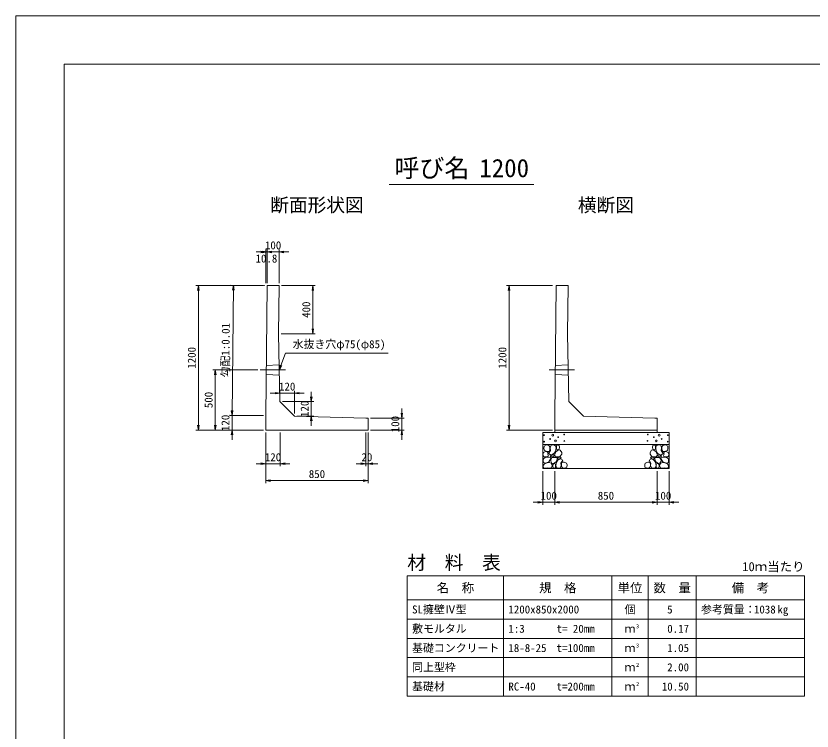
# Model space of a CAD drawing. Units: millimetres at full size, sheet at 1:20. Extents: x 0 to 16820, y 0 to 11880.
# Drawn here: x 0 to 6612, y 5940 to 11880 of the extents above; entities that cross this region are included whole.
import ezdxf
from ezdxf.enums import TextEntityAlignment as Align

# ---------------------------------------------------------------- set-up
doc = ezdxf.new("R2010")
doc.units = ezdxf.units.MM
doc.header["$LTSCALE"] = 20
doc.linetypes.add('CHAIN', pattern=[18.5, 12, -1.5, 3.5, -1.5])
doc.linetypes.add('DASHED_SPACED', pattern=[12, 6, -6])
for name, color, linetype, lineweight in [('D-BMK', 2, 'CHAIN', 13), ('D-DCR-HCHn', 4, 'Continuous', 9), ('D-MTR-FRAM', 7, 'Continuous', 13), ('D-MTR-LINE', 7, 'Continuous', 13), ('D-STR-DIM', 7, 'Continuous', 13), ('D-STR-STRn', 1, 'Continuous', 13), ('D-STR-TXT', 7, 'Continuous', 13), ('D-TTL', 2, 'Continuous', 13), ('D-TTL-TXT', 7, 'Continuous', 13)]:
    doc.layers.add(name, color=color, linetype=linetype, lineweight=lineweight)
doc.layers.add('D-MTR', color=7, linetype='Continuous')
doc.layers.add('D-MTR-TXT', color=7, linetype='Continuous')
doc.styles.add('ＭＳ ゴシック', font='')
doc.styles.get('ＭＳ ゴシック').set_extended_font_data('MS Gothic')

# ---------------------------------------------------------------- blocks, each defined once
blk = doc.blocks.new('open_arrow')
at = {"color": 0, "linetype": 'Continuous', "lineweight": -2}
blk.add_lwpolyline([(7.5, 1.25), (0, 0), (7.5, -1.25)], dxfattribs=at)

msp = doc.modelspace()

# ---------------------------------------------------------------- linework, layer by layer
at = {"layer": 'D-BMK'}
for p, q in [((2028.8, 8940), (2237.63, 8940)), ((4428.8, 8940), (4637.63, 8940))]:
    msp.add_line(p, q, dxfattribs=at)
at = {"layer": 'D-DCR-HCHn'}
for points in [[(4426.2, 8311.59), (4405.4, 8316.22), (4386.9, 8306.97), (4384.59, 8286.17), (4389.21, 8269.99), (4412.33, 8263.05), (4428.51, 8263.05), (4435.44, 8274.61), (4435.44, 8300.04)], [(4444.69, 8313.91), (4437.76, 8293.1), (4440.07, 8269.99), (4423.89, 8244.56), (4444.69, 8233), (4467.8, 8244.56), (4481.67, 8263.05), (4486.3, 8293.1), (4481.67, 8309.28), (4467.8, 8316.22)], [(4483.98, 8258.43), (4472.43, 8230.69), (4481.67, 8219.14), (4509.41, 8219.14), (4520.97, 8223.76), (4532.53, 8239.94), (4532.53, 8253.81), (4520.97, 8272.3), (4507.1, 8274.61)], [(4488.61, 8309.28), (4488.61, 8281.55), (4500.16, 8274.61), (4511.72, 8281.55), (4514.03, 8297.73), (4511.72, 8311.59), (4495.54, 8316.22)], [(5316.02, 8258.43), (5327.57, 8230.69), (5318.33, 8219.14), (5290.59, 8219.14), (5279.03, 8223.76), (5267.47, 8239.94), (5267.47, 8253.81), (5279.03, 8272.3), (5292.9, 8274.61)], [(5311.39, 8309.28), (5311.39, 8281.55), (5299.84, 8274.61), (5288.28, 8281.55), (5285.97, 8297.73), (5288.28, 8311.59), (5304.46, 8316.22)], [(5355.31, 8313.91), (5362.24, 8293.1), (5359.93, 8269.99), (5376.11, 8244.56), (5355.31, 8233), (5332.2, 8244.56), (5318.33, 8263.05), (5313.7, 8293.1), (5318.33, 8309.28), (5332.2, 8316.22)], [(5373.8, 8311.59), (5394.6, 8316.22), (5413.1, 8306.97), (5415.41, 8286.17), (5410.79, 8269.99), (5387.67, 8263.05), (5371.49, 8263.05), (5364.56, 8274.61), (5364.56, 8300.04)], [(4382.28, 8253.81), (4375.35, 8233), (4384.59, 8219.14), (4407.71, 8216.82), (4423.49, 8223.6), (4416.95, 8239.94), (4421.58, 8249.18), (4412.33, 8258.43), (4398.46, 8263.05)], [(4426.16, 8177.01), (4443.28, 8202.69), (4441.14, 8209.11), (4417.59, 8215.53), (4396.19, 8213.39), (4381.21, 8200.55), (4379.07, 8185.57), (4381.21, 8170.59), (4398.33, 8166.31)], [(4449.31, 8233), (4437.76, 8223.76), (4442.38, 8216.82), (4458.56, 8216.82), (4465.49, 8219.14), (4470.12, 8228.38), (4463.18, 8235.32)], [(4486.08, 8177.01), (4496.78, 8202.69), (4488.22, 8213.39), (4462.54, 8213.39), (4451.84, 8209.11), (4441.14, 8194.13), (4441.14, 8181.29), (4451.84, 8164.17), (4464.68, 8162.03)], [(4522.47, 8125.64), (4528.89, 8144.91), (4526.75, 8166.31), (4541.73, 8189.85), (4522.47, 8200.55), (4501.06, 8189.85), (4488.22, 8172.73), (4483.94, 8144.91), (4488.22, 8129.92), (4501.06, 8123.5)], [(4518.19, 8200.55), (4528.89, 8209.11), (4524.61, 8215.53), (4509.62, 8215.53), (4503.2, 8213.39), (4498.92, 8204.83), (4505.34, 8198.41)], [(5277.53, 8125.64), (5271.11, 8144.91), (5273.25, 8166.31), (5258.27, 8189.85), (5277.53, 8200.55), (5298.94, 8189.85), (5311.78, 8172.73), (5316.06, 8144.91), (5311.78, 8129.92), (5298.94, 8123.5)], [(5281.81, 8200.55), (5271.11, 8209.11), (5275.39, 8215.53), (5290.38, 8215.53), (5296.8, 8213.39), (5301.08, 8204.83), (5294.66, 8198.41)], [(5313.92, 8177.01), (5303.22, 8202.69), (5311.78, 8213.39), (5337.46, 8213.39), (5348.16, 8209.11), (5358.86, 8194.13), (5358.86, 8181.29), (5348.16, 8164.17), (5335.32, 8162.03)], [(5350.69, 8233), (5362.24, 8223.76), (5357.62, 8216.82), (5341.44, 8216.82), (5334.51, 8219.14), (5329.88, 8228.38), (5336.82, 8235.32)], [(5373.84, 8177.01), (5356.72, 8202.69), (5358.86, 8209.11), (5382.41, 8215.53), (5403.81, 8213.39), (5418.79, 8200.55), (5420.93, 8185.57), (5418.79, 8170.59), (5401.67, 8166.31)], [(5417.72, 8253.81), (5424.65, 8233), (5415.41, 8219.14), (5392.29, 8216.82), (5376.51, 8223.6), (5383.05, 8239.94), (5378.42, 8249.18), (5387.67, 8258.43), (5401.54, 8263.05)], [(4434.72, 8123.5), (4449.7, 8129.92), (4453.98, 8151.33), (4445.42, 8166.31), (4430.44, 8170.59), (4411.17, 8168.45), (4389.77, 8159.89), (4379.07, 8147.05), (4379.07, 8132.06), (4385.49, 8123.5), (4411.17, 8125.64)], [(4481.8, 8129.92), (4481.8, 8155.61), (4471.1, 8162.03), (4460.4, 8155.61), (4458.26, 8140.62), (4460.4, 8127.78), (4475.38, 8123.5)], [(4539.59, 8127.78), (4558.85, 8123.5), (4575.97, 8132.06), (4578.11, 8151.33), (4573.83, 8166.31), (4552.43, 8172.73), (4537.45, 8172.73), (4531.03, 8162.03), (4531.03, 8138.48)], [(5260.41, 8127.78), (5241.15, 8123.5), (5224.03, 8132.06), (5221.89, 8151.33), (5226.17, 8166.31), (5247.57, 8172.73), (5262.55, 8172.73), (5268.97, 8162.03), (5268.97, 8138.48)], [(5318.2, 8129.92), (5318.2, 8155.61), (5328.9, 8162.03), (5339.6, 8155.61), (5341.74, 8140.62), (5339.6, 8127.78), (5324.62, 8123.5)], [(5365.28, 8123.5), (5350.3, 8129.92), (5346.02, 8151.33), (5354.58, 8166.31), (5369.56, 8170.59), (5388.83, 8168.45), (5410.23, 8159.89), (5420.93, 8147.05), (5420.93, 8132.06), (5414.51, 8123.5), (5388.83, 8125.64)]]:
    msp.add_lwpolyline(points, close=True, dxfattribs=at)
for centre, radius in [((4385.73, 8397.43), 3), ((4458.34, 8397.43), 7.5), ((4553.13, 8403.48), 3), ((5246.87, 8403.48), 3), ((5341.66, 8397.43), 7.5), ((5414.27, 8397.43), 3), ((4386.87, 8343.92), 3), ((4437.29, 8365.76), 3), ((4481.66, 8349.97), 7.5), ((4502.71, 8381.64), 3), ((4554.27, 8349.97), 3), ((5245.73, 8349.97), 3), ((5297.29, 8381.64), 3), ((5318.34, 8349.97), 7.5), ((5362.71, 8365.76), 3), ((5413.13, 8343.92), 3)]:
    msp.add_circle(centre, radius, dxfattribs=at)
at = {"layer": 'D-MTR-FRAM'}
for p, q in [((3250, 7230), (6550, 7230)), ((3250, 7230), (3250, 6230)), ((6550, 7230), (6550, 6230)), ((3250, 6230), (6550, 6230))]:
    msp.add_line(p, q, dxfattribs=at)
at = {"layer": 'D-MTR-LINE'}
for p, q in [((4050, 7230), (4050, 6230)), ((4950, 7230), (4950, 6230)), ((5250, 7230), (5250, 6230)), ((5650, 7230), (5650, 6230)), ((3250, 7030), (6550, 7030)), ((3250, 6870), (6550, 6870)), ((3250, 6710), (6550, 6710)), ((3250, 6550), (6550, 6550)), ((3250, 6390), (6550, 6390))]:
    msp.add_line(p, q, dxfattribs=at)
at = {"layer": 'D-STR-DIM'}
for p, q in [((2165.8, 9920), (1995, 9920)), ((2005.8, 9920), (2265.8, 9920)), ((2075, 9660), (2075, 9940)), ((2085.8, 9660), (2085.8, 9940)), ((2085.8, 9660), (2085.8, 9940)), ((2185.8, 9660), (2185.8, 9940)), ((2055, 9640), (1495, 9640)), ((1515, 8440), (1515, 9640)), ((2065.8, 9640.2), (1786.01, 9643)), ((1795.21, 8562.8), (1806.01, 9642.8)), ((2205.8, 9640), (2485.8, 9640)), ((2465.8, 9640), (2465.8, 9240)), ((4455, 9640), (4075, 9640)), ((4095, 8440), (4095, 9640)), ((2201.8, 9240), (2485.8, 9240)), ((2008.8, 8940), (1635, 8940)), ((1655, 8440), (1655, 8940)), ((2392.74, 8746.68), (2112.74, 8746.68)), ((2192.74, 8696.68), (2192.74, 8766.68)), ((2312.74, 8576.68), (2312.74, 8766.68)), ((2452.74, 8756.68), (2452.74, 8476.68)), ((2212.74, 8676.68), (2472.74, 8676.68)), ((1795, 8360), (1795, 8640)), ((3205, 8360), (3205, 8620)), ((2055, 8560), (1775, 8560)), ((2055, 8560.2), (1775.21, 8563)), ((2332.74, 8556.68), (2472.74, 8556.68)), ((2945, 8540), (3225, 8540)), ((2055, 8440), (1495, 8440)), ((2055, 8440), (1635, 8440)), ((2055, 8440), (1775, 8440)), ((2075, 8420), (2075, 8140)), ((2075, 8420), (2075, 8000)), ((2195, 8420), (2195, 8140)), ((2905, 8420), (2905, 8140)), ((2925, 8420), (2925, 8000)), ((2925, 8420), (2925, 8140)), ((2945, 8440), (3225, 8440)), ((4455, 8440), (4075, 8440)), ((1995, 8160), (2275, 8160)), ((2825, 8160), (3005, 8160)), ((4375, 8100), (4375, 7820)), ((4475, 8100), (4475, 7820)), ((4475, 8100), (4475, 7820)), ((5325, 8100), (5325, 7820)), ((5325, 8100), (5325, 7820)), ((5425, 8100), (5425, 7820)), ((2075, 8020), (2925, 8020)), ((4555, 7840), (4295, 7840)), ((4475, 7840), (5325, 7840)), ((5245, 7840), (5505, 7840))]:
    msp.add_line(p, q, dxfattribs=at)
at = {"layer": 'D-STR-STRn'}
for p, q in [((2075, 8560), (2085.8, 9640)), ((2085.8, 9640), (2185.8, 9640)), ((2181.8, 9240), (2185.8, 9640)), ((4475, 8560), (4485.8, 9640)), ((4485.8, 9640), (4585.81, 9640)), ((4581.81, 9240), (4585.81, 9640)), ((2192.74, 8676.68), (2181.8, 9240)), ((4592.74, 8676.68), (4581.81, 9240)), ((2312.74, 8556.68), (2192.74, 8676.68)), ((4712.74, 8556.68), (4592.74, 8676.68)), ((2075, 8440), (2075, 8560)), ((2312.74, 8556.68), (2905, 8540)), ((2905, 8540), (2925, 8540)), ((2925, 8440), (2925, 8540)), ((4475, 8440), (4475, 8560)), ((4712.74, 8556.68), (5305, 8540)), ((5325, 8540), (5305, 8540)), ((5325, 8440), (5325, 8540)), ((2075, 8440), (2925, 8440)), ((4375, 8120), (4375, 8420)), ((4375, 8420), (5425, 8420)), ((4475, 8440), (4475, 8420)), ((4475, 8440), (5325, 8440)), ((5325, 8440), (5325, 8420)), ((5425, 8420), (5425, 8120)), ((4375, 8320), (5425, 8320)), ((4375, 8120), (5425, 8120))]:
    msp.add_line(p, q, dxfattribs=at)
at = {"layer": 'D-STR-STRn', "linetype": 'DASHED_SPACED'}
for p, q in [((2079.18, 8977.5), (2186.8, 8982.49)), ((4479.18, 8977.5), (4586.8, 8982.49)), ((2078.43, 8902.5), (2188.45, 8897.49)), ((4478.43, 8902.5), (4588.45, 8897.49))]:
    msp.add_line(p, q, dxfattribs=at)
at = {"layer": 'D-STR-TXT'}
msp.add_lwpolyline([(2187.63, 8940), (2201.14, 8977.65), (2237.88, 9080), (3090.98, 9080)], dxfattribs=at)
at = {"layer": 'D-TTL'}
for points in [[(0, 0), (16820, 0), (16820, 11880), (0, 11880)], [(400, 400), (16420, 400), (16420, 11480), (400, 11480)]]:
    msp.add_lwpolyline(points, close=True, dxfattribs=at)
at = {"layer": 'D-TTL-TXT'}
msp.add_line((3100, 10480), (4300, 10480), dxfattribs=at)

# ---------------------------------------------------------------- block references
at = {"layer": 'D-STR-DIM', "xscale": 5.33, "yscale": 5.33}
for p, rotation in [((2075, 9920), 180), ((2085.8, 9920), 180), ((1515, 9640), 270), ((1806.01, 9642.8), 269.4), ((2465.8, 9640), 270), ((4095, 9640), 270), ((2465.8, 9240), 90), ((1655, 8940), 270), ((2192.74, 8746.68), 180), ((2452.74, 8676.68), 90), ((1795, 8560), 90), ((1795.21, 8562.8), 89.4), ((2452.74, 8556.68), 270), ((3205, 8540), 90), ((1515, 8440), 90), ((1655, 8440), 90), ((4095, 8440), 90), ((1795, 8440), 270), ((3205, 8440), 270), ((2075, 8160), 180), ((2905, 8160), 180), ((2925, 8020), 180), ((4375, 7840), 180), ((5325, 7840), 180), ((5325, 7840), 180)]:
    msp.add_blockref('open_arrow', p, dxfattribs=dict(at, rotation=rotation))
for p in [(2085.8, 9920), (2185.8, 9920), (2312.74, 8746.68), (2195, 8160), (2925, 8160), (2075, 8020), (4475, 7840), (4475, 7840), (5425, 7840)]:
    msp.add_blockref('open_arrow', p, dxfattribs=at)
at = {"layer": 'D-STR-TXT', "xscale": 5.33, "yscale": 5.33, "rotation": 70.3}
msp.add_blockref('open_arrow', (2187.63, 8940), dxfattribs=at)

# ---------------------------------------------------------------- texts
at = {"layer": 'D-MTR', "style": 'ＭＳ ゴシック'}
msp.add_text('材\u3000料\u3000表', height=113.9, dxfattribs=at).set_placement((3250, 7248.15), align=Align.BOTTOM_LEFT)
msp.add_text('10ｍ当たり', height=75.95, dxfattribs=at).set_placement((6550, 7245.43), align=Align.BOTTOM_RIGHT)
at = {"layer": 'D-MTR-TXT', "style": 'ＭＳ ゴシック'}
for s, height, p in [('名\u3000称', 75.95, (3650, 7130)), ('規\u3000格', 75.95, (4500, 7130)), ('単位', 75.95, (5100, 7130)), ('数\u3000量', 75.95, (5450, 7130)), ('備\u3000考', 75.95, (6100, 7130)), ('個', 66.46, (5100, 6950)), ('ｍ', 66.46, (5100, 6790)), ('ｍ', 66.46, (5100, 6630)), ('ｍ', 66.46, (5100, 6470)), ('ｍ', 66.46, (5100, 6310))]:
    msp.add_text(s, height=height, dxfattribs=at).set_placement(p, align=Align.MIDDLE_CENTER)
for s, p in [('SL擁壁Ⅳ型', (3290, 6950)), ('1200x850x2000', (4090, 6950)), ('参考質量：    kg', (5690, 6950)), ('敷モルタル', (3290, 6790)), ('1:3', (4090, 6790)), ('t= 20mm', (4490, 6790)), ('基礎コンクリート', (3290, 6630)), ('18-8-25', (4090, 6630)), ('t=100mm', (4490, 6630)), ('同上型枠', (3290, 6470)), ('基礎材', (3290, 6310)), ('RC-40', (4090, 6310)), ('t=200mm', (4490, 6310))]:
    msp.add_text(s, height=66.46, dxfattribs=at).set_placement(p, align=Align.MIDDLE_LEFT)
for s, p in [('5', (5453.55, 6950)), ('1038', (6310, 6950)), ('0.17', (5590, 6790)), ('1.05', (5590, 6630)), ('2.00', (5590, 6470)), ('10.50', (5590, 6310))]:
    msp.add_text(s, height=66.46, dxfattribs=at).set_placement(p, align=Align.MIDDLE_RIGHT)
for s, p in [('3', (5150, 6783.63)), ('3', (5150, 6623.63)), ('2', (5150, 6463.63)), ('2', (5150, 6303.63))]:
    msp.add_text(s, height=33.23, dxfattribs=at).set_placement(p, align=Align.BOTTOM_LEFT)
at = {"layer": 'D-STR-DIM', "style": 'ＭＳ ゴシック'}
for s, p in [('100', (2135.8, 9975)), ('10.8', (2080.4, 9865)), ('120', (2252.74, 8801.68)), ('120', (2135, 8215)), ('20', (2915, 8215)), ('850', (2500, 8075)), ('100', (4425, 7895)), ('850', (4900, 7895)), ('100', (5375, 7895))]:
    msp.add_text(s, height=66.46, dxfattribs=at).set_placement(p, align=Align.MIDDLE_CENTER)
for s, rotation, p in [('400', 90, (2410.8, 9440)), ('勾配1:0.01', 89.427, (1740.46, 9103.4)), ('1200', 90, (1460, 9040)), ('1200', 90, (4040, 9040)), ('500', 90, (1600, 8690)), ('120', 90, (2397.74, 8616.68)), ('120', 90, (1740, 8500)), ('100', 90, (3150, 8490))]:
    msp.add_text(s, height=66.46, rotation=rotation, dxfattribs=at).set_placement(p, align=Align.MIDDLE_CENTER)
at = {"layer": 'D-STR-TXT', "style": 'ＭＳ ゴシック'}
msp.add_text('水抜き穴φ75(φ85)', height=66.46, dxfattribs=at).set_placement((2297.88, 9100), align=Align.BOTTOM_LEFT)
at = {"layer": 'D-TTL-TXT', "style": 'ＭＳ ゴシック'}
for s, height, p in [('呼び名', 151.9, (3455, 10495)), ('1200', 151.9, (4055, 10495)), ('断面形状図', 113.9, (2500, 10218.15)), ('横断図', 113.9, (4900, 10218.15))]:
    msp.add_text(s, height=height, dxfattribs=at).set_placement(p, align=Align.BOTTOM_CENTER)

doc.saveas('drawing.dxf')
